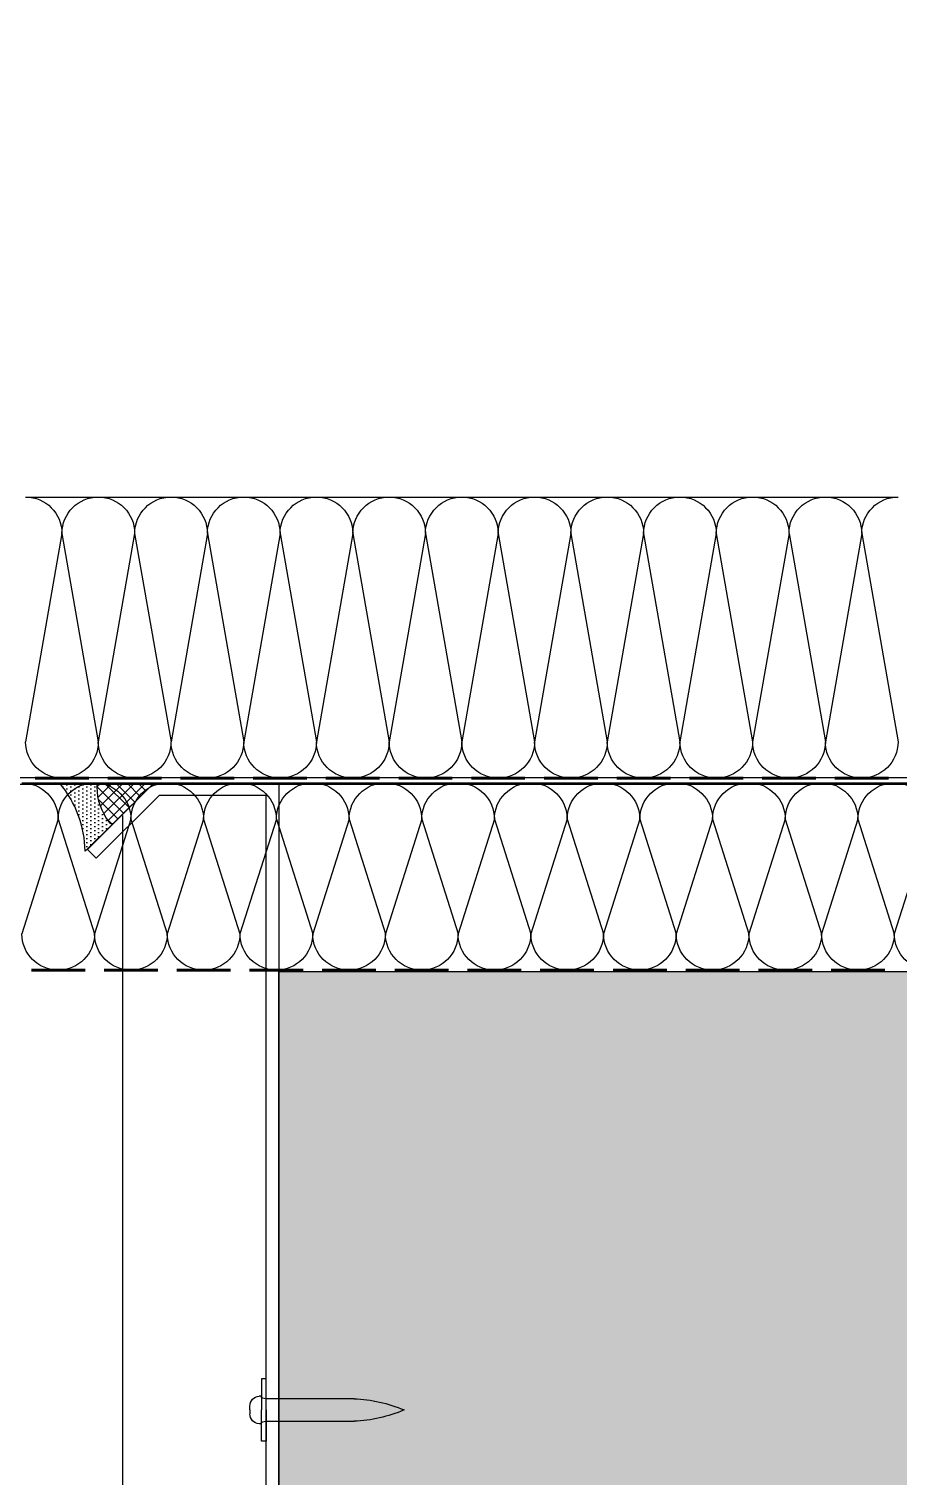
# Model space of a CAD drawing. Header units: inches. Extents: x 21 to 32698, y 13 to 3712.
# Drawn here: x 25431.71 to 25445.64, y 2574.01 to 2597.17 of the extents above; entities that cross this region are included whole.
import ezdxf

# ---------------------------------------------------------------- set-up
doc = ezdxf.new("R2010")
doc.units = ezdxf.units.IN
doc.header["$MEASUREMENT"] = 0
doc.linetypes.add('HIDDEN', pattern=[9.525, 6.35, -3.175])
for name, color, linetype, lineweight in [('Z_MİM_-KM-PATTERN-00', 8, 'Continuous', 25), ('Z_MİM_-KM-STRC-CONCRETE', 8, 'Continuous', 25), ('Z_MİM_-KM-WALL-PLASTER', 8, 'Continuous', 25), ('Z_MİM_axis-vida', 8, 'Continuous', 25), ('Z_MİM_MYM Taşyünü', 8, 'Continuous', 25), ('Z_MİM_MYM_butil mastik', 8, 'Continuous', 25), ('Z_MİM_MYM_galvaniz levha', 8, 'Continuous', 25), ('Z_MİM_MYM_taşyünü', 8, 'Continuous', 25)]:
    doc.layers.add(name, color=color, linetype=linetype, lineweight=lineweight)

# ---------------------------------------------------------------- blocks, each defined once
blk = doc.blocks.new('*U58')
at = {"layer": 'Z_MİM_MYM_taşyünü'}
for p, q in [((-821.26, 5.82), (-827.09, 24.18)), ((-821.26, 5.82), (-815.44, 24.18)), ((-809.62, 5.82), (-815.44, 24.18)), ((-809.62, 5.82), (-803.79, 24.18)), ((-797.97, 5.82), (-803.79, 24.18)), ((-797.97, 5.82), (-792.15, 24.18)), ((-786.32, 5.82), (-792.15, 24.18)), ((-786.32, 5.82), (-780.5, 24.18)), ((-774.68, 5.82), (-780.5, 24.18)), ((-774.68, 5.82), (-768.85, 24.18)), ((-763.03, 5.82), (-768.85, 24.18)), ((-763.03, 5.82), (-757.21, 24.18)), ((-751.38, 5.82), (-757.21, 24.18)), ((-751.38, 5.82), (-745.56, 24.18)), ((-739.73, 5.82), (-745.56, 24.18)), ((-739.73, 5.82), (-733.91, 24.18)), ((-728.09, 5.82), (-733.91, 24.18)), ((-728.09, 5.82), (-722.26, 24.18)), ((-716.44, 5.82), (-722.26, 24.18)), ((-716.44, 5.82), (-710.62, 24.18)), ((-704.79, 5.82), (-710.62, 24.18)), ((-704.79, 5.82), (-698.97, 24.18)), ((-693.15, 5.82), (-698.97, 24.18)), ((-693.15, 5.82), (-687.32, 24.18)), ((-681.5, 5.82), (-687.32, 24.18)), ((-827.09, 0), (-815.44, 0)), ((-815.44, 0), (-803.79, 0)), ((-803.79, 0), (-792.15, 0)), ((-792.15, 0), (-780.5, 0)), ((-780.5, 0), (-768.85, 0)), ((-768.85, 0), (-757.21, 0)), ((-757.21, 0), (-745.56, 0)), ((-745.56, 0), (-733.91, 0)), ((-733.91, 0), (-722.26, 0)), ((-722.26, 0), (-710.62, 0)), ((-710.62, 0), (-698.97, 0)), ((-698.97, 0), (-687.32, 0)), ((-687.32, 0), (-675.68, 0))]:
    blk.add_line(p, q, dxfattribs=at)
at = {"layer": 'Z_MİM_MYM_taşyünü', "const_width": 0.5}
for points in [[(-825.59, 30), (-816.94, 30)], [(-813.94, 30), (-805.29, 30)], [(-802.29, 30), (-793.65, 30)], [(-790.65, 30), (-782, 30)], [(-779, 30), (-770.35, 30)], [(-767.35, 30), (-758.71, 30)], [(-755.71, 30), (-747.06, 30)], [(-744.06, 30), (-735.41, 30)], [(-732.41, 30), (-723.76, 30)], [(-720.76, 30), (-712.12, 30)], [(-709.12, 30), (-700.47, 30)], [(-697.47, 30), (-688.82, 30)]]:
    blk.add_lwpolyline(points, dxfattribs=at)
at = {"layer": 'Z_MİM_MYM_taşyünü'}
for centre, start, end in [((-821.26, 24.18), 90, 180), ((-821.26, 24.18), 360, 90), ((-809.62, 24.18), 90, 180), ((-809.62, 24.18), 360, 90), ((-797.97, 24.18), 90, 180), ((-797.97, 24.18), 360, 90), ((-786.32, 24.18), 90, 180), ((-786.32, 24.18), 360, 90), ((-774.68, 24.18), 90, 180), ((-774.68, 24.18), 360, 90), ((-763.03, 24.18), 90, 180), ((-763.03, 24.18), 360, 90), ((-751.38, 24.18), 90, 180), ((-751.38, 24.18), 360, 90), ((-739.73, 24.18), 90, 180), ((-739.73, 24.18), 360, 90), ((-728.09, 24.18), 90, 180), ((-728.09, 24.18), 360, 90), ((-716.44, 24.18), 90, 180), ((-716.44, 24.18), 360, 90), ((-704.79, 24.18), 90, 180), ((-704.79, 24.18), 360, 90), ((-693.15, 24.18), 90, 180), ((-693.15, 24.18), 360, 90), ((-681.5, 24.18), 90, 180), ((-827.09, 5.82), 270, 0), ((-815.44, 5.82), 180, 270), ((-815.44, 5.82), 270, 0), ((-803.79, 5.82), 180, 270), ((-803.79, 5.82), 270, 0), ((-792.15, 5.82), 180, 270), ((-792.15, 5.82), 270, 0), ((-780.5, 5.82), 180, 270), ((-780.5, 5.82), 270, 0), ((-768.85, 5.82), 180, 270), ((-768.85, 5.82), 270, 0), ((-757.21, 5.82), 180, 270), ((-757.21, 5.82), 270, 0), ((-745.56, 5.82), 180, 270), ((-745.56, 5.82), 270, 0), ((-733.91, 5.82), 180, 270), ((-733.91, 5.82), 270, 0), ((-722.26, 5.82), 180, 270), ((-722.26, 5.82), 270, 0), ((-710.62, 5.82), 180, 270), ((-710.62, 5.82), 270, 0), ((-698.97, 5.82), 180, 270), ((-698.97, 5.82), 270, 0), ((-687.32, 5.82), 180, 270), ((-687.32, 5.82), 270, 0)]:
    blk.add_arc(centre, 5.82, start, end, dxfattribs=at)
blk = doc.blocks.new('CIVI22')
for p, q in [((-2, -0.75), (-2.22, -0.81)), ((-2.22, -0.81), (-2.22, -1.15)), ((2, -0.75), (2.22, -0.81)), ((2.22, -0.81), (2.22, -1.15)), ((0, -2.62), (-0.63, -2.62)), ((0, -2.62), (0.63, -2.62))]:
    blk.add_line(p, q)
at = {"linetype": 'HIDDEN', "ltscale": 5}
blk.add_lwpolyline([(-1.8, 0.03), (-1.8, 14.06, -0.090362), (0, 22.06, -0.090362), (1.8, 14.06), (1.8, 0.03)], format="xyb", dxfattribs=at)
for points in [[(0, 0), (-5, 0), (-5, -0.75), (0, -0.75)], [(0, 0), (5, 0), (5, -0.75), (0, -0.75)]]:
    blk.add_lwpolyline(points)
for centre, radius, start, end in [((-3.49, 0.05), 1.69, 331.8196, 0.5187), ((3.49, 0.05), 1.69, 179.4813, 208.1804), ((-0.63, -1.02), 1.6, 185, 270), ((0.63, -1.02), 1.6, 270, 355)]:
    blk.add_arc(centre, radius, start, end)
blk = doc.blocks.new('*U62')
at = {"layer": 'Z_MİM_MYM_taşyünü'}
for p, q in [((-114.11, 5.82), (-119.94, 39.18)), ((-114.11, 5.82), (-108.29, 39.18)), ((-102.47, 5.82), (-108.29, 39.18)), ((-102.47, 5.82), (-96.64, 39.18)), ((-90.82, 5.82), (-96.64, 39.18)), ((-90.82, 5.82), (-85, 39.18)), ((-79.17, 5.82), (-85, 39.18)), ((-79.17, 5.82), (-73.35, 39.18)), ((-67.53, 5.82), (-73.35, 39.18)), ((-67.53, 5.82), (-61.7, 39.18)), ((-55.88, 5.82), (-61.7, 39.18)), ((-55.88, 5.82), (-50.06, 39.18)), ((-44.23, 5.82), (-50.06, 39.18)), ((-44.23, 5.82), (-38.41, 39.18)), ((-32.58, 5.82), (-38.41, 39.18)), ((-32.58, 5.82), (-26.76, 39.18)), ((-20.94, 5.82), (-26.76, 39.18)), ((-20.94, 5.82), (-15.11, 39.18)), ((-9.29, 5.82), (-15.11, 39.18)), ((-9.29, 5.82), (-3.47, 39.18)), ((2.36, 5.82), (-3.47, 39.18)), ((2.36, 5.82), (8.18, 39.18)), ((14, 5.82), (8.18, 39.18)), ((14, 5.82), (19.83, 39.18)), ((-119.94, 0), (-108.29, 0)), ((-108.29, 0), (-96.64, 0)), ((-96.64, 0), (-85, 0)), ((-85, 0), (-73.35, 0)), ((-73.35, 0), (-61.7, 0)), ((-61.7, 0), (-50.06, 0)), ((-50.06, 0), (-38.41, 0)), ((-38.41, 0), (-26.76, 0)), ((-26.76, 0), (-15.11, 0)), ((-15.11, 0), (-3.47, 0)), ((-3.47, 0), (8.18, 0)), ((8.18, 0), (19.83, 0))]:
    blk.add_line(p, q, dxfattribs=at)
at = {"layer": 'Z_MİM_MYM_taşyünü', "const_width": 0.5}
for points in [[(-118.44, 45), (-109.79, 45)], [(-106.79, 45), (-98.14, 45)], [(-95.14, 45), (-86.5, 45)], [(-83.5, 45), (-74.85, 45)], [(-71.85, 45), (-63.2, 45)], [(-60.2, 45), (-51.56, 45)], [(-48.56, 45), (-39.91, 45)], [(-36.91, 45), (-28.26, 45)], [(-25.26, 45), (-16.61, 45)], [(-13.61, 45), (-4.97, 45)], [(-1.97, 45), (6.68, 45)], [(9.68, 45), (18.33, 45)]]:
    blk.add_lwpolyline(points, dxfattribs=at)
at = {"layer": 'Z_MİM_MYM_taşyünü'}
for centre, start, end in [((-114.11, 39.18), 90, 180), ((-114.11, 39.18), 360, 90), ((-102.47, 39.18), 90, 180), ((-102.47, 39.18), 360, 90), ((-90.82, 39.18), 90, 180), ((-90.82, 39.18), 360, 90), ((-79.17, 39.18), 90, 180), ((-79.17, 39.18), 360, 90), ((-67.53, 39.18), 90, 180), ((-67.53, 39.18), 360, 90), ((-55.88, 39.18), 90, 180), ((-55.88, 39.18), 360, 90), ((-44.23, 39.18), 90, 180), ((-44.23, 39.18), 360, 90), ((-32.58, 39.18), 90, 180), ((-32.58, 39.18), 360, 90), ((-20.94, 39.18), 90, 180), ((-20.94, 39.18), 360, 90), ((-9.29, 39.18), 90, 180), ((-9.29, 39.18), 360, 90), ((2.36, 39.18), 90, 180), ((2.36, 39.18), 360, 90), ((14, 39.18), 90, 180), ((14, 39.18), 360, 90), ((-119.94, 5.82), 270, 0), ((-108.29, 5.82), 180, 270), ((-108.29, 5.82), 270, 0), ((-96.64, 5.82), 180, 270), ((-96.64, 5.82), 270, 0), ((-85, 5.82), 180, 270), ((-85, 5.82), 270, 0), ((-73.35, 5.82), 180, 270), ((-73.35, 5.82), 270, 0), ((-61.7, 5.82), 180, 270), ((-61.7, 5.82), 270, 0), ((-50.06, 5.82), 180, 270), ((-50.06, 5.82), 270, 0), ((-38.41, 5.82), 180, 270), ((-38.41, 5.82), 270, 0), ((-26.76, 5.82), 180, 270), ((-26.76, 5.82), 270, 0), ((-15.11, 5.82), 180, 270), ((-15.11, 5.82), 270, 0), ((-3.47, 5.82), 180, 270), ((-3.47, 5.82), 270, 0), ((8.18, 5.82), 180, 270), ((8.18, 5.82), 270, 0), ((19.83, 5.82), 180, 270)]:
    blk.add_arc(centre, 5.82, start, end, dxfattribs=at)

msp = doc.modelspace()

# ---------------------------------------------------------------- hatches: boundary and pattern name
at = {"layer": 'Z_MİM_-KM-PATTERN-00', "ltscale": 1.5}
msp.add_hatch(color=256, dxfattribs=at).paths.add_polyline_path([(25479.714, 921.784), (25495.714, 921.784), (25495.714, 2642.084), (25480.714, 2642.084), (25480.714, 2582.084), (25435.714, 2582.084), (25435.714, 2557.084), (25480.714, 2557.084), (25480.714, 2127.083), (25435.714, 2127.083), (25435.714, 2102.083), (25480.714, 2102.083), (25480.714, 1882.084), (25435.714, 1882.084), (25435.714, 1857.084), (25480.714, 1857.084), (25480.714, 1662.084), (25435.714, 1662.084), (25435.714, 1637.084), (25479.714, 1637.084), (25479.714, 1037.083), (25435.714, 1037.083), (25435.714, 1012.083), (25479.714, 1012.083)])
at = {"layer": 'Z_MİM_MYM_butil mastik'}
h = msp.add_hatch(dxfattribs=at)
h.set_pattern_fill('DOTS', color=256, scale=0.04, angle=270, style=0)
h.set_pattern_definition([(270, (21678.517746, 40571.882254), (0.0635, -0.03175), [0, -0.0635])])
edge = h.paths.add_edge_path()
edge.add_arc((25430.865, 2583.978), 1.747, 0.9769, 39.9193)
edge.add_line((25432.205, 2585.099), (25432.84, 2585.099))
edge.add_arc((25432.862, 2585.037), 0.0652, 109.0453, 181.4713)
edge.add_arc((25433.772, 2585.06), 0.976, 181.4713, 216.6192)
edge.add_arc((25433.041, 2584.517), 0.0652, 216.6192, 289.0453)
edge.add_line((25433.062, 2584.456), (25432.612, 2584.008))
h = msp.add_hatch(dxfattribs=at)
h.set_pattern_fill('ANSI37', color=256, scale=0.04, angle=270, style=0)
h.set_pattern_definition([(315, (21678.51775, 40571.88225), (0.0898025612, 0.0898025612), []), (45, (21678.51775, 40571.88225), (-0.0898025612, 0.0898025612), [])])
edge = h.paths.add_edge_path()
edge.add_arc((25433.615, 2585.08), 0.061, 346.328, 376.1228)
edge.add_arc((25433.671, 2585.096), 0.00316, 16.1228, 90.0011)
edge.add_line((25433.671, 2585.099), (25432.84, 2585.099))
edge.add_arc((25432.862, 2585.037), 0.0652, 109.0453, 181.4713)
edge.add_arc((25433.772, 2585.06), 0.976, 181.4713, 216.6192)
edge.add_arc((25433.041, 2584.517), 0.0652, 216.6192, 289.0453)
edge.add_line((25433.062, 2584.456), (25433.674, 2585.064))
edge.add_arc((25433.672, 2585.066), 0.00316, 314.8313, 346.328)

# ---------------------------------------------------------------- linework, layer by layer
at = {"layer": 'Z_MİM_-KM-STRC-CONCRETE'}
msp.add_lwpolyline([(25480.714, 1882.084), (25480.714, 2102.083), (25435.714, 2102.083), (25435.714, 2127.083), (25480.714, 2127.083), (25480.714, 2557.084), (25435.714, 2557.084), (25435.714, 2582.084), (25480.714, 2582.084), (25480.714, 2642.084), (25495.714, 2642.084), (25495.714, 2582.084), (25495.714, 2582.084), (25495.714, 1012.083)], dxfattribs=at)
at = {"layer": 'Z_MİM_-KM-WALL-PLASTER'}
msp.add_lwpolyline([(25499.714, 2554.584), (25433.214, 2554.584), (25433.214, 2584.584)], dxfattribs=at)
at = {"layer": 'Z_MİM_MYM_butil mastik', "linetype": 'ByBlock'}
for points in [[(25432.612, 2584.008, 0.171573), (25432.205, 2585.099), (25432.84, 2585.099, 0.326976), (25432.797, 2585.035, 0.154575), (25432.989, 2584.479, 0.326976), (25433.062, 2584.456)], [(25433.675, 2585.065, 0.130742), (25433.674, 2585.096, 0.334005), (25433.671, 2585.099), (25432.84, 2585.099, 0.326976), (25432.797, 2585.035, 0.154575), (25432.989, 2584.479, 0.326976), (25433.062, 2584.456), (25433.674, 2585.064, 0.138302)]]:
    msp.add_lwpolyline(points, format="xyb", close=True, dxfattribs=at)
at = {"layer": 'Z_MİM_MYM_galvaniz levha'}
for points in [[(25416.558, 2588.289, 0.414214), (25416.557, 2588.289), (25415.497, 2587.222), (25415.497, 2585.084), (25456.567, 2585.084), (25456.567, 2585.184), (25415.597, 2585.184), (25415.597, 2587.181), (25416.628, 2588.219), (25416.558, 2588.289)], [(25432.788, 2583.896, -0.414214), (25432.788, 2583.896), (25432.647, 2584.038, -0.414214), (25432.647, 2584.038), (25433.714, 2585.099), (25435.714, 2585.099), (25435.714, 2572.799, 0.667116), (25435.714, 2572.799), (25434.647, 2571.739, -0.414214), (25434.647, 2571.739), (25434.506, 2571.881), (25435.514, 2572.883), (25435.514, 2584.899), (25433.796, 2584.899), (25432.788, 2583.896)]]:
    msp.add_lwpolyline(points, format="xyb", dxfattribs=at)

# ---------------------------------------------------------------- block references
at = {"layer": 'Z_MİM_axis-vida', "xscale": -0.1, "yscale": 0.1, "zscale": 0.1, "rotation": 270}
msp.add_blockref('CIVI22', (25435.514, 2575.064), dxfattribs=at)
at = {"layer": 'Z_MİM_MYM Taşyünü', "xscale": -0.1000000000000006, "yscale": 0.1000000000000006, "zscale": 0.1000000000000006, "rotation": 180}
for name, p in [('*U62', (25443.652, 2589.68)), ('*U58', (25514.307, 2585.105))]:
    msp.add_blockref(name, p, dxfattribs=at)

doc.saveas('drawing.dxf')
